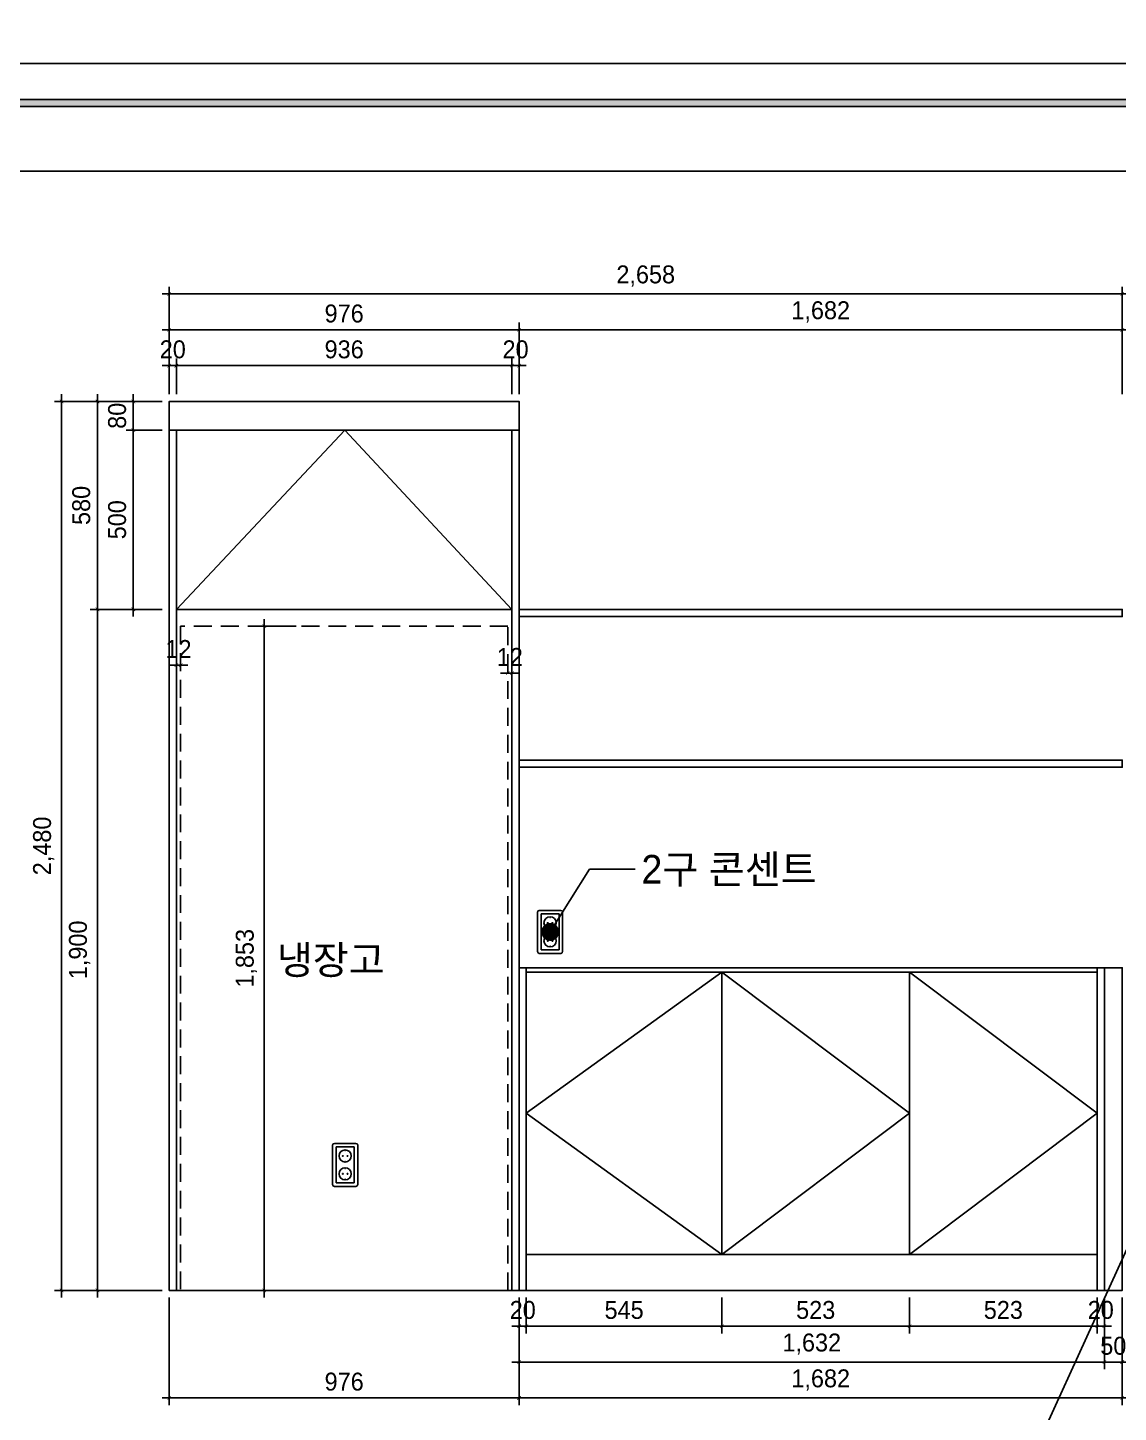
# Model space of a CAD drawing. Header units: inches. Extents: x 7740 to 83056, y -9304 to 75068.
# Drawn here: x 78237 to 81278, y 48333 to 52196 of the extents above; entities that cross this region are included whole.
import ezdxf
from ezdxf.enums import TextEntityAlignment as Align

# ---------------------------------------------------------------- set-up
doc = ezdxf.new("R2010")
doc.units = ezdxf.units.IN
doc.header["$LTSCALE"] = 50
doc.header["$MEASUREMENT"] = 0
doc.linetypes.add('ACAD_ISO04W100', pattern=[30, 24, -3, 0, -3])
doc.linetypes.add('DASHEDX2', pattern=[1.5, 1, -0.5])
for name, color, linetype in [('0-ELC TEXT', 7, 'Continuous'), ('01-CEN', 1, 'ACAD_ISO04W100'), ('04_FUR', 6, 'Continuous'), ('06-FUR', 6, 'Continuous'), ('07-DIM', 5, 'Continuous'), ('F-SYM', 7, 'Continuous'), ('FORM(YOURNAME)-11', 1, 'Continuous'), ('FU', 4, 'Continuous')]:
    doc.layers.add(name, color=color, linetype=linetype)
doc.styles.add('HY울릉도L', font='Dotum.ttf')
doc.styles.add('YOURNAME', font='HY울릉도M.TTF')
doc.styles.add('코레일둥고', font='Korail_Round_Gothic_Medium.ttf')
doc.dimstyles.new('20', dxfattribs={"dimscale": 20, "dimtxt": 2.5, "dimasz": 1, "dimexe": 1, "dimexo": 1, "dimgap": 1, "dimtad": 1, "dimdec": 0, "dimrnd": 0.05, "dimdsep": 46, "dimlunit": 6, "dimtxsty": 'HY울릉도L', "dimblk": 'ARCHTICK', "dimcen": 2.5, "dimdle": 1, "dimclrd": 133, "dimclre": 133, "dimclrt": 30, "dimadec": 0, "dimazin": 0, "dimtfac": 1, "dimtdec": 0, "dimtix": 1, "dimtmove": 2, "dimatfit": 3, "dimldrblk": 'ARCHTICK', "dimfxl": 0, "dimlwd": -1, "dimlwe": -1, "dimarcsym": 0})

# ---------------------------------------------------------------- blocks, each defined once
blk = doc.blocks.new('FORM-PLAN')
at = {"layer": 'FORM(YOURNAME)-11'}
h = blk.add_hatch(color=256, dxfattribs=at)
h.dxf.hatch_style = 1
h.paths.add_polyline_path([(-71444, 55115), (10556, 55115), (10556, 54915), (-71444, 54915)])
h.paths.add_polyline_path([(-71444, -2085), (10556, -2085), (10556, -2285), (-71444, -2285)])
at = {"layer": 'Defpoints', "color": 158}
for points in [[(-71444, -2285), (10556, -2285), (10556, 55115), (-71444, 55115)], [(-69444, 53115), (-64, 53115), (-64, 1215), (-69444, 1215)]]:
    blk.add_lwpolyline(points, close=True, dxfattribs=at)
at = {"layer": 'FORM(YOURNAME)-11', "color": 250}
blk.add_lwpolyline([(-72444, -3285), (11556, -3285), (11556, 56115), (-72444, 56115)], close=True, dxfattribs=at)
at = {"layer": 'FORM(YOURNAME)-11'}
blk.add_lwpolyline([(-71444, 55115), (10556, 55115), (10556, 54915), (-71444, 54915)], close=True, dxfattribs=at)
at = {"layer": 'FORM(YOURNAME)-11', "color": 3, "style": 'YOURNAME'}
for tag, height, p in [('1', 450, (9905, 18188)), ('2', 450, (9905, 17544)), ('3', 450, (9905, 16257)), ('4', 450, (9905, 14326)), ('5', 515, (9905, 12009)), ('6', 515, (9905, 9757)), ('7', 515, (9905, 7504)), ('8', 515, (9905, 5252)), ('9', 515, (9905, 2999)), ('10', 515, (5655, 811)), ('11', 515, (9905, 747)), ('12', 515, (5655, -1441)), ('13', 515, (9905, -1441))]:
    blk.add_attdef(tag, text='', height=height, dxfattribs=at).set_placement(p, align=Align.MIDDLE_RIGHT)
blk = doc.blocks.new('*U815')
at = {"layer": 'F-SYM', "xscale": 0.1, "yscale": 0.1, "zscale": 0.1}
blk.add_blockref('FORM-PLAN', (81700.2, 46484.2), dxfattribs=at)
blk = doc.blocks.new('_ARCHTICK')
at = {"color": 0, "linetype": 'ByBlock', "const_width": 0.075}
blk.add_lwpolyline([(-0.25, -0.25), (0.25, 0.25)], dxfattribs=at)
blk = doc.blocks.new('*D610')
at = {"layer": '07-DIM', "color": 133}
for p, q in [((78631.2, 51172.9), (78631.2, 51472.9)), ((81289.2, 51172.9), (81289.2, 51472.9)), ((81309.2, 51452.9), (78611.2, 51452.9))]:
    blk.add_line(p, q, dxfattribs=at)
at = {"layer": 'Defpoints', "color": 0}
for p in [(78631.2, 51452.9), (78631.2, 51152.9), (81289.2, 51152.9)]:
    blk.add_point(p, dxfattribs=at)
at = {"layer": '07-DIM', "color": 133, "xscale": 20, "yscale": 20, "zscale": 20, "rotation": 180}
blk.add_blockref('_ARCHTICK', (78631.2, 51452.9), dxfattribs=at)
at = {"layer": '07-DIM', "color": 133, "xscale": 20, "yscale": 20, "zscale": 20}
blk.add_blockref('_ARCHTICK', (81289.2, 51452.9), dxfattribs=at)
at = {"layer": '07-DIM', "color": 30, "insert": (79960.2, 51502.8), "char_height": 50, "attachment_point": 5, "style": 'HY울릉도L'}
blk.add_mtext('2,658', dxfattribs=at)
blk = doc.blocks.new('*D611')
at = {"layer": '07-DIM', "color": 133}
for p, q in [((78611.2, 51352.9), (79627.2, 51352.9)), ((78631.2, 51172.9), (78631.2, 51372.9)), ((79607.2, 51172.9), (79607.2, 51372.9))]:
    blk.add_line(p, q, dxfattribs=at)
at = {"layer": 'Defpoints', "color": 0}
for p in [(79607.2, 51352.9), (78631.2, 51152.9), (79607.2, 51152.9)]:
    blk.add_point(p, dxfattribs=at)
at = {"layer": '07-DIM', "color": 133, "xscale": 20, "yscale": 20, "zscale": 20, "rotation": 180}
blk.add_blockref('_ARCHTICK', (78631.2, 51352.9), dxfattribs=at)
at = {"layer": '07-DIM', "color": 133, "xscale": 20, "yscale": 20, "zscale": 20}
blk.add_blockref('_ARCHTICK', (79607.2, 51352.9), dxfattribs=at)
at = {"layer": '07-DIM', "color": 30, "insert": (79119.2, 51398), "char_height": 50, "attachment_point": 5, "style": 'HY울릉도L'}
blk.add_mtext('976', dxfattribs=at)
blk = doc.blocks.new('*D612')
at = {"layer": '07-DIM', "color": 133}
for p, q in [((79587.2, 51352.9), (81309.2, 51352.9)), ((79607.2, 51172.9), (79607.2, 51372.9)), ((81289.2, 51172.9), (81289.2, 51372.9))]:
    blk.add_line(p, q, dxfattribs=at)
at = {"layer": 'Defpoints', "color": 0}
for p in [(81289.2, 51352.9), (79607.2, 51152.9), (81289.2, 51152.9)]:
    blk.add_point(p, dxfattribs=at)
at = {"layer": '07-DIM', "color": 133, "xscale": 20, "yscale": 20, "zscale": 20, "rotation": 180}
blk.add_blockref('_ARCHTICK', (79607.2, 51352.9), dxfattribs=at)
at = {"layer": '07-DIM', "color": 133, "xscale": 20, "yscale": 20, "zscale": 20}
blk.add_blockref('_ARCHTICK', (81289.2, 51352.9), dxfattribs=at)
at = {"layer": '07-DIM', "color": 30, "insert": (80448.2, 51402.8), "char_height": 50, "attachment_point": 5, "style": 'HY울릉도L'}
blk.add_mtext('1,682', dxfattribs=at)
blk = doc.blocks.new('*D613')
at = {"layer": '07-DIM', "color": 133}
for p, q in [((79587.2, 51172.9), (79587.2, 51272.9)), ((79607.2, 51172.9), (79607.2, 51272.9)), ((79587.2, 51252.9), (79567.2, 51252.9)), ((79607.2, 51252.9), (79587.2, 51252.9)), ((79607.2, 51252.9), (79627.2, 51252.9))]:
    blk.add_line(p, q, dxfattribs=at)
at = {"layer": 'Defpoints', "color": 0}
for p in [(79587.2, 51252.9), (79587.2, 51152.9), (79607.2, 51152.9)]:
    blk.add_point(p, dxfattribs=at)
at = {"layer": '07-DIM', "color": 133, "xscale": 20, "yscale": 20, "zscale": 20}
blk.add_blockref('_ARCHTICK', (79587.2, 51252.9), dxfattribs=at)
at = {"layer": '07-DIM', "color": 133, "xscale": 20, "yscale": 20, "zscale": 20, "rotation": 180}
blk.add_blockref('_ARCHTICK', (79607.2, 51252.9), dxfattribs=at)
at = {"layer": '07-DIM', "color": 30, "insert": (79597.2, 51298), "char_height": 50, "attachment_point": 5, "style": 'HY울릉도L'}
blk.add_mtext('20', dxfattribs=at)
blk = doc.blocks.new('*D614')
at = {"layer": '07-DIM', "color": 133}
for p, q in [((78651.2, 51172.9), (78651.2, 51272.9)), ((79587.2, 51172.9), (79587.2, 51272.9)), ((79607.2, 51252.9), (78631.2, 51252.9))]:
    blk.add_line(p, q, dxfattribs=at)
at = {"layer": 'Defpoints', "color": 0}
for p in [(78651.2, 51252.9), (78651.2, 51152.9), (79587.2, 51152.9)]:
    blk.add_point(p, dxfattribs=at)
at = {"layer": '07-DIM', "color": 133, "xscale": 20, "yscale": 20, "zscale": 20, "rotation": 180}
blk.add_blockref('_ARCHTICK', (78651.2, 51252.9), dxfattribs=at)
at = {"layer": '07-DIM', "color": 133, "xscale": 20, "yscale": 20, "zscale": 20}
blk.add_blockref('_ARCHTICK', (79587.2, 51252.9), dxfattribs=at)
at = {"layer": '07-DIM', "color": 30, "insert": (79119.2, 51298), "char_height": 50, "attachment_point": 5, "style": 'HY울릉도L'}
blk.add_mtext('936', dxfattribs=at)
blk = doc.blocks.new('*D615')
at = {"layer": '07-DIM', "color": 133}
for p, q in [((78631.2, 51172.9), (78631.2, 51272.9)), ((78651.2, 51172.9), (78651.2, 51272.9)), ((78631.2, 51252.9), (78611.2, 51252.9)), ((78631.2, 51252.9), (78651.2, 51252.9)), ((78651.2, 51252.9), (78671.2, 51252.9))]:
    blk.add_line(p, q, dxfattribs=at)
at = {"layer": 'Defpoints', "color": 0}
for p in [(78651.2, 51252.9), (78631.2, 51152.9), (78651.2, 51152.9)]:
    blk.add_point(p, dxfattribs=at)
at = {"layer": '07-DIM', "color": 133, "xscale": 20, "yscale": 20, "zscale": 20}
blk.add_blockref('_ARCHTICK', (78631.2, 51252.9), dxfattribs=at)
at = {"layer": '07-DIM', "color": 133, "xscale": 20, "yscale": 20, "zscale": 20, "rotation": 180}
blk.add_blockref('_ARCHTICK', (78651.2, 51252.9), dxfattribs=at)
at = {"layer": '07-DIM', "color": 30, "insert": (78641.2, 51298), "char_height": 50, "attachment_point": 5, "style": 'HY울릉도L'}
blk.add_mtext('20', dxfattribs=at)
blk = doc.blocks.new('*D616')
at = {"layer": '01-CEN', "color": 133}
for p, q in [((78651.2, 50417.3), (78631.2, 50417.3)), ((78663.2, 50417.3), (78651.2, 50417.3)), ((78663.2, 50417.3), (78683.2, 50417.3))]:
    blk.add_line(p, q, dxfattribs=at)
at = {"layer": 'Defpoints', "color": 0}
for p in [(78651.2, 50417.3), (78651.2, 50417.3), (78663.2, 50417.3)]:
    blk.add_point(p, dxfattribs=at)
at = {"layer": '01-CEN', "color": 133, "xscale": 20, "yscale": 20, "zscale": 20}
blk.add_blockref('_ARCHTICK', (78651.2, 50417.3), dxfattribs=at)
at = {"layer": '01-CEN', "color": 133, "xscale": 20, "yscale": 20, "zscale": 20, "rotation": 180}
blk.add_blockref('_ARCHTICK', (78663.2, 50417.3), dxfattribs=at)
at = {"layer": '01-CEN', "color": 30, "insert": (78657.2, 50462.3), "char_height": 50, "attachment_point": 5, "style": 'HY울릉도L'}
blk.add_mtext('12', dxfattribs=at)
blk = doc.blocks.new('*D617')
at = {"layer": '01-CEN', "color": 133}
for p, q in [((79575.2, 50395.1), (79555.2, 50395.1)), ((79575.2, 50395.1), (79587.2, 50395.1)), ((79587.2, 50395.1), (79607.2, 50395.1))]:
    blk.add_line(p, q, dxfattribs=at)
at = {"layer": 'Defpoints', "color": 0}
for p in [(79575.2, 50395.1), (79587.2, 50395.1), (79587.2, 50395.1)]:
    blk.add_point(p, dxfattribs=at)
at = {"layer": '01-CEN', "color": 133, "xscale": 20, "yscale": 20, "zscale": 20}
blk.add_blockref('_ARCHTICK', (79575.2, 50395.1), dxfattribs=at)
at = {"layer": '01-CEN', "color": 133, "xscale": 20, "yscale": 20, "zscale": 20, "rotation": 180}
blk.add_blockref('_ARCHTICK', (79587.2, 50395.1), dxfattribs=at)
at = {"layer": '01-CEN', "color": 30, "insert": (79581.2, 50440.1), "char_height": 50, "attachment_point": 5, "style": 'HY울릉도L'}
blk.add_mtext('12', dxfattribs=at)
blk = doc.blocks.new('*D618')
at = {"layer": '07-DIM', "color": 133}
for p, q in [((78611.2, 51152.9), (78311.2, 51152.9)), ((78331.2, 51172.9), (78331.2, 48652.9)), ((78611.2, 48672.9), (78311.2, 48672.9))]:
    blk.add_line(p, q, dxfattribs=at)
at = {"layer": 'Defpoints', "color": 0}
for p in [(78631.2, 51152.9), (78331.2, 48672.9), (78631.2, 48672.9)]:
    blk.add_point(p, dxfattribs=at)
at = {"layer": '07-DIM', "color": 133, "xscale": 20, "yscale": 20, "zscale": 20}
for p, rotation in [((78331.2, 51152.9), 90), ((78331.2, 48672.9), 270)]:
    blk.add_blockref('_ARCHTICK', p, dxfattribs=dict(at, rotation=rotation))
at = {"layer": '07-DIM', "color": 30, "insert": (78281.3, 49912.9), "char_height": 50, "attachment_point": 5, "rotation": 90, "style": 'HY울릉도L'}
blk.add_mtext('2,480', dxfattribs=at)
blk = doc.blocks.new('*D619')
at = {"layer": '07-DIM', "color": 133}
for p, q in [((78611.2, 50572.9), (78411.2, 50572.9)), ((78431.2, 48652.9), (78431.2, 50592.9)), ((78611.2, 48672.9), (78411.2, 48672.9))]:
    blk.add_line(p, q, dxfattribs=at)
at = {"layer": 'Defpoints', "color": 0}
for p in [(78431.2, 50572.9), (78631.2, 50572.9), (78631.2, 48672.9)]:
    blk.add_point(p, dxfattribs=at)
at = {"layer": '07-DIM', "color": 133, "xscale": 20, "yscale": 20, "zscale": 20}
for p, rotation in [((78431.2, 50572.9), 90), ((78431.2, 48672.9), 270)]:
    blk.add_blockref('_ARCHTICK', p, dxfattribs=dict(at, rotation=rotation))
at = {"layer": '07-DIM', "color": 30, "insert": (78381.3, 49622.9), "char_height": 50, "attachment_point": 5, "rotation": 90, "style": 'HY울릉도L'}
blk.add_mtext('1,900', dxfattribs=at)
blk = doc.blocks.new('*D620')
at = {"layer": '07-DIM', "color": 133}
for p, q in [((78611.2, 51152.9), (78411.2, 51152.9)), ((78431.2, 50552.9), (78431.2, 51172.9)), ((78611.2, 50572.9), (78411.2, 50572.9))]:
    blk.add_line(p, q, dxfattribs=at)
at = {"layer": 'Defpoints', "color": 0}
for p in [(78431.2, 51152.9), (78631.2, 51152.9), (78631.2, 50572.9)]:
    blk.add_point(p, dxfattribs=at)
at = {"layer": '07-DIM', "color": 133, "xscale": 20, "yscale": 20, "zscale": 20}
for p, rotation in [((78431.2, 51152.9), 90), ((78431.2, 50572.9), 270)]:
    blk.add_blockref('_ARCHTICK', p, dxfattribs=dict(at, rotation=rotation))
at = {"layer": '07-DIM', "color": 30, "insert": (78386.2, 50862.9), "char_height": 50, "attachment_point": 5, "rotation": 90, "style": 'HY울릉도L'}
blk.add_mtext('580', dxfattribs=at)
blk = doc.blocks.new('*D621')
at = {"layer": '07-DIM', "color": 133}
for p, q in [((78611.2, 51152.9), (78511.2, 51152.9)), ((78531.2, 51152.9), (78531.2, 51172.9)), ((78531.2, 51152.9), (78531.2, 51072.9)), ((78611.2, 51072.9), (78511.2, 51072.9)), ((78531.2, 51072.9), (78531.2, 51052.9))]:
    blk.add_line(p, q, dxfattribs=at)
at = {"layer": 'Defpoints', "color": 0}
for p in [(78631.2, 51152.9), (78531.2, 51072.9), (78631.2, 51072.9)]:
    blk.add_point(p, dxfattribs=at)
at = {"layer": '07-DIM', "color": 133, "xscale": 20, "yscale": 20, "zscale": 20}
for p, rotation in [((78531.2, 51152.9), 270), ((78531.2, 51072.9), 90)]:
    blk.add_blockref('_ARCHTICK', p, dxfattribs=dict(at, rotation=rotation))
at = {"layer": '07-DIM', "color": 30, "insert": (78486.2, 51112.9), "char_height": 50, "attachment_point": 5, "rotation": 90, "style": 'HY울릉도L'}
blk.add_mtext('80', dxfattribs=at)
blk = doc.blocks.new('*D622')
at = {"layer": '07-DIM', "color": 133}
for p, q in [((78611.2, 51072.9), (78511.2, 51072.9)), ((78531.2, 51092.9), (78531.2, 50552.9)), ((78611.2, 50572.9), (78511.2, 50572.9))]:
    blk.add_line(p, q, dxfattribs=at)
at = {"layer": 'Defpoints', "color": 0}
for p in [(78631.2, 51072.9), (78531.2, 50572.9), (78631.2, 50572.9)]:
    blk.add_point(p, dxfattribs=at)
at = {"layer": '07-DIM', "color": 133, "xscale": 20, "yscale": 20, "zscale": 20}
for p, rotation in [((78531.2, 51072.9), 90), ((78531.2, 50572.9), 270)]:
    blk.add_blockref('_ARCHTICK', p, dxfattribs=dict(at, rotation=rotation))
at = {"layer": '07-DIM', "color": 30, "insert": (78486.2, 50822.9), "char_height": 50, "attachment_point": 5, "rotation": 90, "style": 'HY울릉도L'}
blk.add_mtext('500', dxfattribs=at)
blk = doc.blocks.new('*D633')
at = {"layer": '07-DIM', "color": 133}
for p, q in [((81239.2, 48652.9), (81239.2, 48452.9)), ((81289.2, 48652.9), (81289.2, 48452.9)), ((81239.2, 48472.9), (81219.2, 48472.9)), ((81289.2, 48472.9), (81239.2, 48472.9)), ((81289.2, 48472.9), (81309.2, 48472.9))]:
    blk.add_line(p, q, dxfattribs=at)
at = {"layer": 'Defpoints', "color": 0}
for p in [(81239.2, 48672.9), (81289.2, 48672.9), (81239.2, 48472.9)]:
    blk.add_point(p, dxfattribs=at)
at = {"layer": '07-DIM', "color": 133, "xscale": 20, "yscale": 20, "zscale": 20}
blk.add_blockref('_ARCHTICK', (81239.2, 48472.9), dxfattribs=at)
at = {"layer": '07-DIM', "color": 133, "xscale": 20, "yscale": 20, "zscale": 20, "rotation": 180}
blk.add_blockref('_ARCHTICK', (81289.2, 48472.9), dxfattribs=at)
at = {"layer": '07-DIM', "color": 30, "insert": (81264.2, 48518), "char_height": 50, "attachment_point": 5, "style": 'HY울릉도L'}
blk.add_mtext('50', dxfattribs=at)
blk = doc.blocks.new('*D634')
at = {"layer": '07-DIM', "color": 133}
for p, q in [((81219.2, 48652.9), (81219.2, 48552.9)), ((81239.2, 48652.9), (81239.2, 48552.9)), ((81219.2, 48572.9), (81199.2, 48572.9)), ((81239.2, 48572.9), (81219.2, 48572.9)), ((81239.2, 48572.9), (81259.2, 48572.9))]:
    blk.add_line(p, q, dxfattribs=at)
at = {"layer": 'Defpoints', "color": 0}
for p in [(81219.2, 48672.9), (81239.2, 48672.9), (81219.2, 48572.9)]:
    blk.add_point(p, dxfattribs=at)
at = {"layer": '07-DIM', "color": 133, "xscale": 20, "yscale": 20, "zscale": 20}
blk.add_blockref('_ARCHTICK', (81219.2, 48572.9), dxfattribs=at)
at = {"layer": '07-DIM', "color": 133, "xscale": 20, "yscale": 20, "zscale": 20, "rotation": 180}
blk.add_blockref('_ARCHTICK', (81239.2, 48572.9), dxfattribs=at)
at = {"layer": '07-DIM', "color": 30, "insert": (81229.2, 48618), "char_height": 50, "attachment_point": 5, "style": 'HY울릉도L'}
blk.add_mtext('20', dxfattribs=at)
blk = doc.blocks.new('*D635')
at = {"layer": '07-DIM', "color": 133}
for p, q in [((80695.9, 48652.9), (80695.9, 48552.9)), ((81219.2, 48652.9), (81219.2, 48552.9)), ((81239.2, 48572.9), (80675.9, 48572.9))]:
    blk.add_line(p, q, dxfattribs=at)
at = {"layer": 'Defpoints', "color": 0}
for p in [(80695.9, 48672.9), (81219.2, 48672.9), (80695.9, 48572.9)]:
    blk.add_point(p, dxfattribs=at)
at = {"layer": '07-DIM', "color": 133, "xscale": 20, "yscale": 20, "zscale": 20, "rotation": 180}
blk.add_blockref('_ARCHTICK', (80695.9, 48572.9), dxfattribs=at)
at = {"layer": '07-DIM', "color": 133, "xscale": 20, "yscale": 20, "zscale": 20}
blk.add_blockref('_ARCHTICK', (81219.2, 48572.9), dxfattribs=at)
at = {"layer": '07-DIM', "color": 30, "insert": (80957.5, 48618), "char_height": 50, "attachment_point": 5, "style": 'HY울릉도L'}
blk.add_mtext('523', dxfattribs=at)
blk = doc.blocks.new('*D636')
at = {"layer": '07-DIM', "color": 133}
for p, q in [((80172.5, 48652.9), (80172.5, 48552.9)), ((80695.9, 48652.9), (80695.9, 48552.9)), ((80715.9, 48572.9), (80152.5, 48572.9))]:
    blk.add_line(p, q, dxfattribs=at)
at = {"layer": 'Defpoints', "color": 0}
for p in [(80172.5, 48672.9), (80695.9, 48672.9), (80172.5, 48572.9)]:
    blk.add_point(p, dxfattribs=at)
at = {"layer": '07-DIM', "color": 133, "xscale": 20, "yscale": 20, "zscale": 20, "rotation": 180}
blk.add_blockref('_ARCHTICK', (80172.5, 48572.9), dxfattribs=at)
at = {"layer": '07-DIM', "color": 133, "xscale": 20, "yscale": 20, "zscale": 20}
blk.add_blockref('_ARCHTICK', (80695.9, 48572.9), dxfattribs=at)
at = {"layer": '07-DIM', "color": 30, "insert": (80434.2, 48618), "char_height": 50, "attachment_point": 5, "style": 'HY울릉도L'}
blk.add_mtext('523', dxfattribs=at)
blk = doc.blocks.new('*D637')
at = {"layer": '07-DIM', "color": 133}
for p, q in [((79627.2, 48652.9), (79627.2, 48552.9)), ((80172.5, 48652.9), (80172.5, 48552.9)), ((80192.5, 48572.9), (79607.2, 48572.9))]:
    blk.add_line(p, q, dxfattribs=at)
at = {"layer": 'Defpoints', "color": 0}
for p in [(79627.2, 48672.9), (80172.5, 48672.9), (79627.2, 48572.9)]:
    blk.add_point(p, dxfattribs=at)
at = {"layer": '07-DIM', "color": 133, "xscale": 20, "yscale": 20, "zscale": 20, "rotation": 180}
blk.add_blockref('_ARCHTICK', (79627.2, 48572.9), dxfattribs=at)
at = {"layer": '07-DIM', "color": 133, "xscale": 20, "yscale": 20, "zscale": 20}
blk.add_blockref('_ARCHTICK', (80172.5, 48572.9), dxfattribs=at)
at = {"layer": '07-DIM', "color": 30, "insert": (79899.9, 48618), "char_height": 50, "attachment_point": 5, "style": 'HY울릉도L'}
blk.add_mtext('545', dxfattribs=at)
blk = doc.blocks.new('*D638')
at = {"layer": '07-DIM', "color": 133}
for p, q in [((79607.2, 48652.9), (79607.2, 48552.9)), ((79627.2, 48652.9), (79627.2, 48552.9)), ((79607.2, 48572.9), (79587.2, 48572.9)), ((79627.2, 48572.9), (79607.2, 48572.9)), ((79627.2, 48572.9), (79647.2, 48572.9))]:
    blk.add_line(p, q, dxfattribs=at)
at = {"layer": 'Defpoints', "color": 0}
for p in [(79607.2, 48672.9), (79627.2, 48672.9), (79607.2, 48572.9)]:
    blk.add_point(p, dxfattribs=at)
at = {"layer": '07-DIM', "color": 133, "xscale": 20, "yscale": 20, "zscale": 20}
blk.add_blockref('_ARCHTICK', (79607.2, 48572.9), dxfattribs=at)
at = {"layer": '07-DIM', "color": 133, "xscale": 20, "yscale": 20, "zscale": 20, "rotation": 180}
blk.add_blockref('_ARCHTICK', (79627.2, 48572.9), dxfattribs=at)
at = {"layer": '07-DIM', "color": 30, "insert": (79617.2, 48618), "char_height": 50, "attachment_point": 5, "style": 'HY울릉도L'}
blk.add_mtext('20', dxfattribs=at)
blk = doc.blocks.new('*D639')
at = {"layer": '07-DIM', "color": 133}
for p, q in [((79607.2, 48652.9), (79607.2, 48452.9)), ((81239.2, 48652.9), (81239.2, 48452.9)), ((81259.2, 48472.9), (79587.2, 48472.9))]:
    blk.add_line(p, q, dxfattribs=at)
at = {"layer": 'Defpoints', "color": 0}
for p in [(79607.2, 48672.9), (81239.2, 48672.9), (79607.2, 48472.9)]:
    blk.add_point(p, dxfattribs=at)
at = {"layer": '07-DIM', "color": 133, "xscale": 20, "yscale": 20, "zscale": 20, "rotation": 180}
blk.add_blockref('_ARCHTICK', (79607.2, 48472.9), dxfattribs=at)
at = {"layer": '07-DIM', "color": 133, "xscale": 20, "yscale": 20, "zscale": 20}
blk.add_blockref('_ARCHTICK', (81239.2, 48472.9), dxfattribs=at)
at = {"layer": '07-DIM', "color": 30, "insert": (80423.2, 48522.8), "char_height": 50, "attachment_point": 5, "style": 'HY울릉도L'}
blk.add_mtext('1,632', dxfattribs=at)
blk = doc.blocks.new('*D640')
at = {"layer": '07-DIM', "color": 133}
for p, q in [((79607.2, 48652.9), (79607.2, 48352.9)), ((81289.2, 48652.9), (81289.2, 48352.9)), ((79587.2, 48372.9), (81309.2, 48372.9))]:
    blk.add_line(p, q, dxfattribs=at)
at = {"layer": 'Defpoints', "color": 0}
for p in [(79607.2, 48672.9), (81289.2, 48672.9), (81289.2, 48372.9)]:
    blk.add_point(p, dxfattribs=at)
at = {"layer": '07-DIM', "color": 133, "xscale": 20, "yscale": 20, "zscale": 20, "rotation": 180}
blk.add_blockref('_ARCHTICK', (79607.2, 48372.9), dxfattribs=at)
at = {"layer": '07-DIM', "color": 133, "xscale": 20, "yscale": 20, "zscale": 20}
blk.add_blockref('_ARCHTICK', (81289.2, 48372.9), dxfattribs=at)
at = {"layer": '07-DIM', "color": 30, "insert": (80448.2, 48422.8), "char_height": 50, "attachment_point": 5, "style": 'HY울릉도L'}
blk.add_mtext('1,682', dxfattribs=at)
blk = doc.blocks.new('*D641')
at = {"layer": '07-DIM', "color": 133}
for p, q in [((78631.2, 48652.9), (78631.2, 48352.9)), ((79607.2, 48652.9), (79607.2, 48352.9)), ((79627.2, 48372.9), (78611.2, 48372.9))]:
    blk.add_line(p, q, dxfattribs=at)
at = {"layer": 'Defpoints', "color": 0}
for p in [(78631.2, 48672.9), (79607.2, 48672.9), (78631.2, 48372.9)]:
    blk.add_point(p, dxfattribs=at)
at = {"layer": '07-DIM', "color": 133, "xscale": 20, "yscale": 20, "zscale": 20, "rotation": 180}
blk.add_blockref('_ARCHTICK', (78631.2, 48372.9), dxfattribs=at)
at = {"layer": '07-DIM', "color": 133, "xscale": 20, "yscale": 20, "zscale": 20}
blk.add_blockref('_ARCHTICK', (79607.2, 48372.9), dxfattribs=at)
at = {"layer": '07-DIM', "color": 30, "insert": (79119.2, 48418), "char_height": 50, "attachment_point": 5, "style": 'HY울릉도L'}
blk.add_mtext('976', dxfattribs=at)
blk = doc.blocks.new('*D788')
at = {"layer": '06-FUR', "color": 133}
for p, q in [((78896.4, 50545.9), (78896.4, 48652.9)), ((78985, 50525.9), (78876.4, 50525.9)), ((78985, 48672.9), (78876.4, 48672.9))]:
    blk.add_line(p, q, dxfattribs=at)
at = {"layer": 'Defpoints', "color": 0}
for p in [(79005, 50525.9), (78896.4, 48672.9), (79005, 48672.9)]:
    blk.add_point(p, dxfattribs=at)
at = {"layer": '06-FUR', "color": 133, "xscale": 20, "yscale": 20, "zscale": 20}
for p, rotation in [((78896.4, 50525.9), 90), ((78896.4, 48672.9), 270)]:
    blk.add_blockref('_ARCHTICK', p, dxfattribs=dict(at, rotation=rotation))
at = {"layer": '06-FUR', "color": 30, "insert": (78846.6, 49599.4), "char_height": 50, "attachment_point": 5, "rotation": 90, "style": 'HY울릉도L'}
blk.add_mtext('1,853', dxfattribs=at)
blk = doc.blocks.new('A$C0A3709C6')
at = {"layer": 'FU'}
for p, q in [((5, 120), (65, 120)), ((0, 5), (0, 115)), ((10, 10), (10, 110)), ((60, 110), (10, 110)), ((34.1, 100), (34.1, 102)), ((36.1, 100), (34.1, 100)), ((36.1, 100), (36.1, 102)), ((60, 10), (60, 110)), ((60, 10), (60, 110)), ((70, 5), (70, 115)), ((34.1, 70), (34.1, 68)), ((36.1, 70), (34.1, 70)), ((34.1, 50), (34.1, 52)), ((36.1, 50), (34.1, 50)), ((36.1, 70), (36.1, 68)), ((36.1, 50), (36.1, 52)), ((60, 10), (10, 10)), ((34.1, 20), (34.1, 18)), ((36.1, 20), (34.1, 20)), ((36.1, 20), (36.1, 18)), ((5, 0), (65, 0))]:
    blk.add_line(p, q, dxfattribs=at)
for centre, radius in [((35, 85), 17), ((28.5, 85), 1.03), ((41.5, 85), 1.03), ((35, 35), 17), ((28.5, 35), 1.03), ((41.5, 35), 1.03)]:
    blk.add_circle(centre, radius, dxfattribs=at)
for centre, start, end in [((5, 115), 90, 180), ((65, 115), 0, 90), ((5, 5), 180, 270), ((65, 5), 270, 0)]:
    blk.add_arc(centre, 5, start, end, dxfattribs=at)

msp = doc.modelspace()

# ---------------------------------------------------------------- linework, layer by layer
at = {"layer": '0-ELC TEXT'}
msp.add_lwpolyline([(79693.9, 49672.9), (79803.8, 49847.6), (79931.1, 49847.6)], dxfattribs=at)
at = {"layer": '0-ELC TEXT', "const_width": 25}
msp.add_lwpolyline([(79681.4, 49672.9, 1), (79706.4, 49672.9, 1)], format="xyb", close=True, dxfattribs=at)
at = {"layer": '04_FUR'}
for p, q in [((78631.2, 51072.9), (79607.2, 51072.9)), ((78651.2, 48672.9), (78651.2, 51072.9)), ((79587.2, 48672.9), (79587.2, 51072.9)), ((78651.2, 50572.9), (79587.2, 50572.9)), ((79627.2, 48672.9), (79627.2, 49572.9)), ((81219.2, 48672.9), (81219.2, 49572.9)), ((81239.2, 48672.9), (81239.2, 49572.9)), ((79627.2, 49560.9), (81219.2, 49560.9)), ((80172.5, 48772.9), (80172.5, 49560.9)), ((80695.9, 48772.9), (80695.9, 49560.9)), ((79627.2, 48772.9), (81219.2, 48772.9))]:
    msp.add_line(p, q, dxfattribs=at)
for points in [[(78631.2, 48672.9), (79607.2, 48672.9), (79607.2, 51152.9), (78631.2, 51152.9)], [(79607.2, 49572.9), (81289.2, 49572.9), (81289.2, 48672.9), (79607.2, 48672.9)]]:
    msp.add_lwpolyline(points, close=True, dxfattribs=at)
at = {"layer": '04_FUR', "color": 1}
for points in [[(78651.2, 50572.9), (79121.2, 51072.9), (79587.2, 50572.9)], [(80172.5, 48772.9), (79627.2, 49166.9), (80172.5, 49560.9), (80695.9, 49166.9), (80172.5, 48772.9)], [(80695.9, 48772.9), (81219.2, 49166.9), (80695.9, 49560.9)]]:
    msp.add_lwpolyline(points, dxfattribs=at)
at = {"layer": '04_FUR'}
for points in [[(79607.2, 50552.6), (81289.2, 50552.6), (81289.2, 50572.6), (79607.2, 50572.6), (79607.2, 50552.6)], [(79607.2, 50132.6), (81289.2, 50132.6), (81289.2, 50152.6), (79607.2, 50152.6), (79607.2, 50132.6)]]:
    msp.add_lwpolyline(points, dxfattribs=at)
at = {"layer": '06-FUR'}
msp.add_line((82855.8, 52195.7), (74555.8, 33995.7), dxfattribs=at)
at = {"layer": '06-FUR', "color": 8, "linetype": 'DASHEDX2'}
msp.add_lwpolyline([(78663.2, 48672.9), (79575.2, 48672.9), (79575.2, 50525.9), (78663.2, 50525.9)], close=True, dxfattribs=at)

# ---------------------------------------------------------------- block references
at = {"layer": '06-FUR'}
msp.add_blockref('*U815', (0, 0), dxfattribs=at)
at = {"layer": 'FU'}
for p in [(79658.5, 49613), (79086.9, 48962.9)]:
    msp.add_blockref('A$C0A3709C6', p, dxfattribs=at)

# ---------------------------------------------------------------- texts
at = {"layer": '0-ELC TEXT', "style": '코레일둥고'}
msp.add_text('2구 콘센트', height=80, dxfattribs=at).set_placement((79948.3, 49807.8))
at = {"layer": '06-FUR', "color": 8, "style": '코레일둥고'}
msp.add_text('냉장고', height=80, dxfattribs=at).set_placement((78931.5, 49554.9))

# ---------------------------------------------------------------- dimensions: what is measured, and where the dimension line sits
at = {"layer": '01-CEN'}
for base, p1, p2, picture, middle in [((78651.2, 50417.3), (78663.2, 50417.3), (78651.2, 50417.3), '*D616', (78657.2, 50462.3)), ((79587.2, 50395.1), (79575.2, 50395.1), (79587.2, 50395.1), '*D617', (79581.2, 50440.1))]:
    dim = msp.add_linear_dim(base=base, p1=p1, p2=p2, dimstyle='20', dxfattribs=at)
    dim.commit()
    dim.dimension.update_dxf_attribs({"geometry": picture, "text_midpoint": middle})
at = {"layer": '06-FUR'}
dim = msp.add_linear_dim(base=(78896.4, 48672.9), p1=(79005, 50525.9), p2=(79005, 48672.9), angle=90, dimstyle='20', override={"dimfxl": 1.25}, dxfattribs=at)
dim.commit()
dim.dimension.update_dxf_attribs({"geometry": '*D788', "text_midpoint": (78846.6, 49599.4)})
at = {"layer": '07-DIM'}
for base, p1, p2, picture, middle in [((78631.2, 51452.9), (81289.2, 51152.9), (78631.2, 51152.9), '*D610', (79960.2, 51502.8)), ((79607.2, 51352.9), (78631.2, 51152.9), (79607.2, 51152.9), '*D611', (79119.2, 51398)), ((81289.2, 51352.9), (79607.2, 51152.9), (81289.2, 51152.9), '*D612', (80448.2, 51402.8)), ((78651.2, 51252.9), (78631.2, 51152.9), (78651.2, 51152.9), '*D615', (78641.2, 51298)), ((78651.2, 51252.9), (79587.2, 51152.9), (78651.2, 51152.9), '*D614', (79119.2, 51298)), ((79587.2, 51252.9), (79607.2, 51152.9), (79587.2, 51152.9), '*D613', (79597.2, 51298)), ((78631.2, 48372.9), (79607.2, 48672.9), (78631.2, 48672.9), '*D641', (79119.2, 48418)), ((79607.2, 48572.9), (79627.2, 48672.9), (79607.2, 48672.9), '*D638', (79617.2, 48618)), ((79607.2, 48472.9), (81239.2, 48672.9), (79607.2, 48672.9), '*D639', (80423.2, 48522.8)), ((81289.2, 48372.9), (79607.2, 48672.9), (81289.2, 48672.9), '*D640', (80448.2, 48422.8)), ((79627.2, 48572.9), (80172.5, 48672.9), (79627.2, 48672.9), '*D637', (79899.9, 48618)), ((80172.5, 48572.9), (80695.9, 48672.9), (80172.5, 48672.9), '*D636', (80434.2, 48618)), ((80695.9, 48572.9), (81219.2, 48672.9), (80695.9, 48672.9), '*D635', (80957.5, 48618)), ((81219.2, 48572.9), (81239.2, 48672.9), (81219.2, 48672.9), '*D634', (81229.2, 48618)), ((81239.2, 48472.9), (81289.2, 48672.9), (81239.2, 48672.9), '*D633', (81264.2, 48518))]:
    dim = msp.add_linear_dim(base=base, p1=p1, p2=p2, dimstyle='20', dxfattribs=at)
    dim.commit()
    dim.dimension.update_dxf_attribs({"geometry": picture, "text_midpoint": middle})
for base, p1, p2, picture, middle in [((78331.2, 48672.9), (78631.2, 51152.9), (78631.2, 48672.9), '*D618', (78281.3, 49912.9)), ((78431.2, 51152.9), (78631.2, 50572.9), (78631.2, 51152.9), '*D620', (78386.2, 50862.9)), ((78531.2, 51072.9), (78631.2, 51152.9), (78631.2, 51072.9), '*D621', (78486.2, 51112.9)), ((78531.2, 50572.9), (78631.2, 51072.9), (78631.2, 50572.9), '*D622', (78486.2, 50822.9)), ((78431.2, 50572.9), (78631.2, 48672.9), (78631.2, 50572.9), '*D619', (78381.3, 49622.9))]:
    dim = msp.add_linear_dim(base=base, p1=p1, p2=p2, angle=90, dimstyle='20', dxfattribs=at)
    dim.commit()
    dim.dimension.update_dxf_attribs({"geometry": picture, "text_midpoint": middle})

doc.saveas('drawing.dxf')
